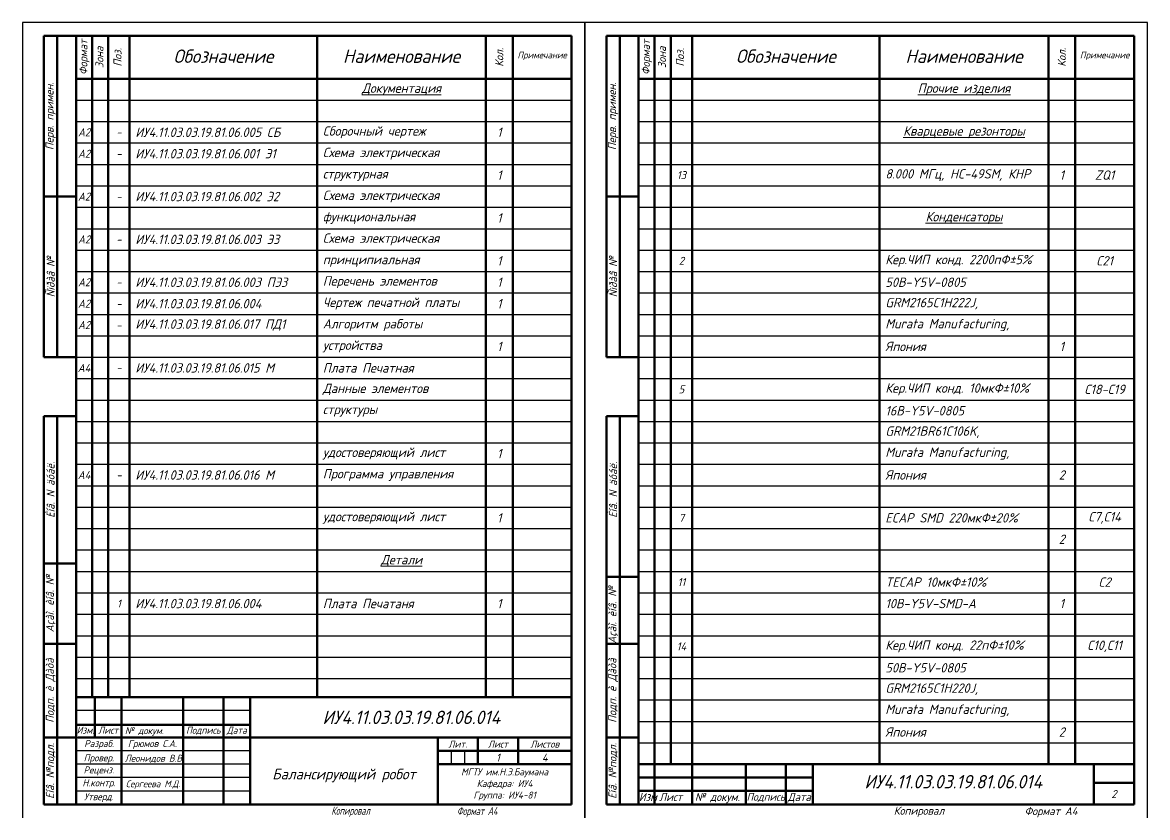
# Model space of a CAD drawing. Header units: inches. Extents: x -14 to 5184, y -66 to 1689.
# Drawn here: x 871.3 to 1291.3, y 651.2 to 948.1 of the extents above; entities that cross this region are included whole.
import ezdxf

# ---------------------------------------------------------------- set-up
doc = ezdxf.new("R2010")
doc.units = ezdxf.units.IN
doc.header["$MEASUREMENT"] = 0
for name, color, linetype, lineweight in [('Видимые тонкие (ГОСТ)', 7, 'Continuous', 25), ('Видимый контур (ГОСТ)', 7, 'Continuous', 50), ('Текст', 7, 'Continuous', 15)]:
    doc.layers.add(name, color=color, linetype=linetype, lineweight=lineweight)
doc.styles.get("Standard").update_dxf_attribs({"font": 'gost_b.ttf', "oblique": 15})
doc.styles.add('Standart 3.0', font='gost_b.ttf', dxfattribs={"oblique": 15, "height": 3})
doc.styles.add('стиль1', font='GOST_A.TTF', dxfattribs={"width": 0.75, "oblique": 15, "height": 3.5})

msp = doc.modelspace()

# ---------------------------------------------------------------- linework, layer by layer
at = {"layer": 'Видимые тонкие (ГОСТ)', "transparency": 33554684}
for p, q in [((1081.2779, 948.0861), (871.2779, 948.0861)), ((871.2779, 948.0861), (871.2779, 651.0861)), ((1081.2779, 651.0861), (1081.2779, 948.0861)), ((1291.2779, 948.0861), (1081.2779, 948.0861)), ((1081.2779, 948.0861), (1081.2779, 651.0861)), ((1291.2779, 651.0861), (1291.2779, 948.0861)), ((891.2779, 919.0861), (1076.2779, 919.0861)), ((1101.2779, 919.0861), (1286.2779, 919.0861)), ((891.2779, 911.0861), (1076.2779, 911.0861)), ((1101.2779, 911.0861), (1286.2779, 911.0861)), ((891.2779, 903.0861), (1076.2779, 903.0861)), ((1101.2779, 903.0861), (1286.2779, 903.0861)), ((891.2779, 895.0861), (1076.2779, 895.0861)), ((1101.2779, 895.0861), (1286.2779, 895.0861)), ((891.2779, 887.0861), (1076.2779, 887.0861)), ((1101.2779, 887.0861), (1286.2779, 887.0861)), ((891.2779, 879.0861), (1076.2779, 879.0861)), ((1101.2779, 879.0861), (1286.2779, 879.0861)), ((891.2779, 871.0861), (1076.2779, 871.0861)), ((1101.2779, 871.0861), (1286.2779, 871.0861)), ((891.2779, 863.0861), (1076.2779, 863.0861)), ((1101.2779, 863.0861), (1286.2779, 863.0861)), ((891.2779, 855.0861), (1076.2779, 855.0861)), ((1101.2779, 855.0861), (1286.2779, 855.0861)), ((891.2779, 847.0861), (1076.2779, 847.0861)), ((1101.2779, 847.0861), (1286.2779, 847.0861)), ((891.2779, 839.0861), (1076.2779, 839.0861)), ((1101.2779, 839.0861), (1286.2779, 839.0861)), ((891.2779, 831.0861), (1076.2779, 831.0861)), ((1101.2779, 831.0861), (1286.2779, 831.0861)), ((891.2779, 823.0861), (1076.2779, 823.0861)), ((1101.2779, 823.0861), (1286.2779, 823.0861)), ((891.2779, 815.0861), (1076.2779, 815.0861)), ((1101.2779, 815.0861), (1286.2779, 815.0861)), ((891.2779, 807.0861), (1076.2779, 807.0861)), ((1101.2779, 807.0861), (1286.2779, 807.0861)), ((891.2779, 799.0861), (1076.2779, 799.0861)), ((1101.2779, 799.0861), (1286.2779, 799.0861)), ((891.2779, 791.0861), (1076.2779, 791.0861)), ((1101.2779, 791.0861), (1286.2779, 791.0861)), ((891.2779, 783.0861), (1076.2779, 783.0861)), ((1101.2779, 783.0861), (1286.2779, 783.0861)), ((891.2779, 775.0861), (1076.2779, 775.0861)), ((1101.2779, 775.0861), (1286.2779, 775.0861)), ((891.2779, 767.0861), (1076.2779, 767.0861)), ((1101.2779, 767.0861), (1286.2779, 767.0861)), ((891.2779, 759.0861), (1076.2779, 759.0861)), ((1101.2779, 759.0861), (1286.2779, 759.0861)), ((891.2779, 751.0861), (1076.2779, 751.0861)), ((1101.2779, 751.0861), (1286.2779, 751.0861)), ((891.2779, 743.0861), (1076.2779, 743.0861)), ((1101.2779, 743.0861), (1286.2779, 743.0861)), ((891.2779, 735.0861), (1076.2779, 735.0861)), ((1101.2779, 735.0861), (1286.2779, 735.0861)), ((891.2779, 727.0861), (1076.2779, 727.0861)), ((1101.2779, 727.0861), (1286.2779, 727.0861)), ((891.2779, 719.0861), (1076.2779, 719.0861)), ((1101.2779, 719.0861), (1286.2779, 719.0861)), ((891.2779, 711.0861), (1076.2779, 711.0861)), ((1101.2779, 711.0861), (1286.2779, 711.0861)), ((891.2779, 703.0861), (1076.2779, 703.0861)), ((1101.2779, 703.0861), (1286.2779, 703.0861)), ((956.2779, 696.0861), (891.2779, 696.0861)), ((1101.2779, 695.0861), (1286.2779, 695.0861)), ((956.2779, 691.0861), (891.2779, 691.0861)), ((1101.2779, 687.0861), (1286.2779, 687.0861)), ((891.2779, 681.0861), (956.2779, 681.0861)), ((1101.2779, 679.0861), (1286.2779, 679.0861)), ((956.2779, 676.0861), (891.2779, 676.0861)), ((1031.2779, 676.0861), (1031.2779, 671.0861)), ((1036.2779, 676.0861), (1036.2779, 671.0861)), ((956.2779, 671.0861), (891.2779, 671.0861)), ((1101.2779, 671.0861), (1286.2779, 671.0861)), ((956.2779, 666.0861), (891.2779, 666.0861)), ((891.2779, 661.0861), (956.2779, 661.0861))]:
    msp.add_line(p, q, dxfattribs=at)
at = {"layer": 'Видимый контур (ГОСТ)', "transparency": 33554684}
for p, q in [((879.2779, 943.0861), (879.2779, 823.0861)), ((884.2779, 823.0861), (884.2779, 943.0861)), ((1076.2779, 943.0861), (891.2779, 943.0861)), ((891.2779, 656.0861), (891.2779, 943.0861)), ((891.2779, 696.0861), (891.2779, 943.0861)), ((897.2779, 943.0861), (897.2779, 696.0861)), ((903.2779, 943.0861), (903.2779, 696.0861)), ((911.2779, 943.0861), (911.2779, 696.0861)), ((981.2779, 943.0861), (981.2779, 696.0861)), ((1044.2779, 943.0861), (1044.2779, 696.0861)), ((1054.2779, 943.0861), (1054.2779, 696.0861)), ((1076.2779, 656.0861), (1076.2779, 943.0861)), ((1089.2779, 943.0861), (1089.2779, 823.0861)), ((1101.2779, 943.0861), (1089.2779, 943.0861)), ((1094.2779, 823.0861), (1094.2779, 943.0861)), ((1286.2779, 943.0861), (1101.2779, 943.0861)), ((1101.2779, 943.0861), (1101.2779, 656.0861)), ((1101.2779, 696.0861), (1101.2779, 943.0861)), ((1286.2779, 943.0861), (1101.2779, 943.0861)), ((1107.2779, 943.0861), (1107.2779, 656.0861)), ((1113.2779, 943.0861), (1113.2779, 671.0861)), ((1121.2779, 943.0861), (1121.2779, 656.0861)), ((1191.2779, 943.0861), (1191.2779, 671.0861)), ((1254.2779, 943.0861), (1254.2779, 671.0861)), ((1264.2779, 943.0861), (1264.2779, 671.0861)), ((1286.2779, 656.0861), (1286.2779, 943.0861)), ((1076.2779, 927.0861), (891.2779, 927.0861)), ((1286.2779, 927.0861), (1101.2779, 927.0861)), ((891.2779, 883.0861), (879.2779, 883.0861)), ((1101.2779, 883.0861), (1089.2779, 883.0861)), ((891.2779, 823.0861), (879.2779, 823.0861)), ((1101.2779, 823.0861), (1089.2779, 823.0861)), ((879.2779, 656.0861), (879.2779, 801.0861)), ((879.2779, 801.0861), (891.2779, 801.0861)), ((884.2779, 656.0861), (884.2779, 801.0861)), ((1089.2779, 656.0861), (1089.2779, 801.0861)), ((1089.2779, 801.0861), (1101.2779, 801.0861)), ((1094.2779, 656.0861), (1094.2779, 801.0861)), ((891.2779, 746.0861), (879.2779, 746.0861)), ((1101.2779, 741.0861), (1089.2779, 741.0861)), ((891.2779, 716.0861), (879.2779, 716.0861)), ((1101.2779, 716.0861), (1089.2779, 716.0861)), ((1101.2779, 711.0861), (1101.2779, 656.0861)), ((1076.2779, 696.0861), (891.2779, 696.0861)), ((891.2779, 656.0861), (891.2779, 696.0861)), ((898.2779, 681.0861), (898.2779, 696.0861)), ((908.2779, 696.0861), (908.2779, 656.0861)), ((931.2779, 656.0861), (931.2779, 696.0861)), ((946.2779, 696.0861), (946.2779, 656.0861)), ((956.2779, 696.0861), (956.2779, 656.0861)), ((1101.2779, 656.0861), (1101.2779, 696.0861)), ((956.2779, 685.8217), (891.2779, 685.8217)), ((891.2779, 681.0861), (879.2779, 681.0861)), ((956.8878, 681.0861), (891.8878, 681.0861)), ((956.2779, 681.0861), (1076.2779, 681.0861)), ((1026.2779, 681.0861), (1026.2779, 656.0861)), ((1076.2779, 681.0861), (1026.2779, 681.0861)), ((1031.2779, 681.0861), (1031.2779, 681.0793)), ((1036.2779, 681.0861), (1036.2779, 681.0793)), ((1041.2779, 681.0861), (1041.2779, 671.0861)), ((1056.2779, 681.0861), (1056.2779, 671.0861)), ((1101.2779, 681.0861), (1089.2779, 681.0861)), ((1076.2779, 676.0861), (1026.2779, 676.0861)), ((1076.2779, 671.0861), (1026.2779, 671.0861)), ((1166.2779, 671.0861), (1101.2779, 671.0861)), ((1141.2779, 656.0861), (1141.2779, 671.0861)), ((1156.2779, 671.0861), (1156.2779, 656.0861)), ((1166.2779, 671.0861), (1166.2779, 656.0861)), ((1166.2779, 671.0861), (1286.2779, 671.0861)), ((1271.2779, 671.0861), (1271.2779, 656.0861)), ((1166.2779, 666.0861), (1101.2779, 666.0861)), ((1286.2779, 664.0861), (1271.2779, 664.0861)), ((1101.2779, 661.0861), (1166.2779, 661.0861)), ((879.2779, 656.0861), (1076.2779, 656.0861)), ((1089.2779, 656.0861), (1286.2779, 656.0861))]:
    msp.add_line(p, q, dxfattribs=at)
at = {"layer": 'Видимый контур (ГОСТ)', "ltscale": 0.5}
for p, q in [((879.2779, 943.0861), (891.2779, 943.0861)), ((1044.2779, 927.0861), (1054.2779, 927.0861)), ((879.2779, 656.0861), (891.2779, 656.0861))]:
    msp.add_line(p, q, dxfattribs=at)

# ---------------------------------------------------------------- texts
at = {"layer": 'Текст', "color": 0, "transparency": 33554684, "char_height": 3, "rotation": 90, "style": 'Standart 3.0'}
for s, width, heights, insert, attachment_point in [('\\pxqc;{\\fGOST type B|b0|i0|c204|p0;Формат}', 16, [0], (892.4897, 927.0861), 1), ('\\pxqc;{\\fGOST type B|b0|i0|c204|p0;Формат}', 16, [0], (1102.4897, 927.0861), 1), ('\\pxqc;{\\fGOST type B|b0|i0|c204|p0;Зона}', 16, [0], (898.4897, 927.0861), 1), ('\\pxqc;{\\fGOST type B|b0|i0|c204|p0;Поз.}', 16, [0], (905.261, 927.0861), 1), ('\\pxqc;{\\fGOST type B|b0|i0|c204|p0;Кол.}', 16, [0], (1049.2779, 927.0861), 4), ('\\pxqc;{\\fGOST type B|b0|i0|c204|p0;Зона}', 16, [0], (1108.4897, 927.0861), 1), ('\\pxqc;{\\fGOST type B|b0|i0|c204|p0;Поз.}', 16, [0], (1115.261, 927.0861), 1), ('\\pxqc;{\\fGOST type B|b0|i0|c204|p0;Кол.}', 16, [0], (1259.2779, 927.0861), 4), ('\\pxqc;{\\fGOST type B|b0|i0|c204|p0;Перв. примен.}', 60, [0], (881.7779, 883.0861), 4), ('\\pxqc;{\\fGOST type B|b0|i0|c204|p0;Перв. примен.}', 60, [0], (1091.7779, 883.0861), 4), ('\\pxqc;{\\fGOST type B|b0|i0|c204|p0;Ñïðàâ №}', 60, [4.4758], (881.7779, 823.0861), 4), ('\\pxqc;{\\fGOST type B|b0|i0|c204|p0;Ñïðàâ №}', 60, [4.4758], (1091.7779, 823.0861), 4), ('\\pxqc;{\\fGOST type B|b0|i0|c204|p0;Èíâ. }N {\\fGOST type B|b0|i0|c204|p0;äóáë.}', 55, [3.9038], (881.7541, 746.0861), 4), ('\\pxqc;{\\fGOST type B|b0|i0|c204|p0;Èíâ. }N {\\fGOST type B|b0|i0|c204|p0;äóáë.}', 55, [3.9038], (1091.7541, 746.0861), 4), ('\\pxqc;{\\fGOST type B|b0|i0|c204|p0;Âçàì. èíâ. №}', 30, [6.2803], (881.7779, 716.0861), 4), ('{\\fGOST type B|b0|i0|c204|p0;Âçàì. èíâ. №}', 30, [6.2803], (1091.7779, 716.0861), 4), ('\\pxqc;{\\fGOST type B|b0|i0|c204|p0;Подп. è Дàòà}', 35, [0], (881.7779, 681.0861), 4), ('\\pxqc;{\\fGOST type B|b0|i0|c204|p0;Подп. è Дàòà}', 35, [0], (1091.7779, 681.0861), 4), ('\\pxqc;{\\fGOST type B|b0|i0|c204|p0;Èíâ. №подл.}', 25, [0], (881.7779, 656.0861), 4), ('\\pxqc;{\\fGOST type B|b0|i0|c204|p0;Èíâ. №подл.}', 25, [0], (1091.7779, 656.0861), 4)]:
    msp.add_mtext_dynamic_manual_height_columns(s, width=width, gutter_width=17.5, heights=heights, dxfattribs=dict(at, insert=insert, attachment_point=attachment_point))
at = {"layer": 'Текст', "color": 0, "transparency": 33554684}
for s, width, gutter_width, heights, insert, char_height, attachment_point, style in [('\\pxqc;{\\fGOST type B|b0|i0|c204|p0;Обозначение}', 70, 20, [0], (911.2779, 938.0014), 5, 1, 'Standart 3.0'), ('\\pxqc;{\\fGOST type B|b0|i0|c204|p0;Наименование}', 63, 20, [0], (981.2779, 938.0014), 5, 1, 'Standart 3.0'), ('\\pxqc;{\\fGOST type B|b0|i0|c204|p0;Примечание}', 22, 20, [0], (1054.2779, 937.1874), 2.5, 1, 'Standart 3.0'), ('\\pxqc;{\\fGOST type B|b0|i0|c204|p0;Обозначение}', 70, 20, [0], (1121.2779, 938.0014), 5, 1, 'Standart 3.0'), ('\\pxqc;{\\fGOST type B|b0|i0|c204|p0;Наименование}', 63, 20, [0], (1191.2779, 938.0014), 5, 1, 'Standart 3.0'), ('\\pxqc;{\\fGOST type B|b0|i0|c204|p0;Примечание}', 22, 20, [0], (1264.2779, 937.1874), 2.5, 1, 'Standart 3.0'), ('\\pxqc;A2', 6, 8, [6.5], (891.2779, 907.0861), 3, 4, 'Standart 3.0'), ('\\pxqc;-', 8, 8, [6.5], (903.2779, 907.0861), 3, 4, 'Standart 3.0'), ('\\pxqc;A2', 6, 8, [6.5], (891.2779, 899.0861), 3, 4, 'Standart 3.0'), ('\\pxqc;-', 8, 8, [6.5], (903.2779, 899.0861), 3, 4, 'Standart 3.0'), ('\\pxqc;{\\fGOST type B|b0|i0|c204|p0;13}', 8, 8, [6.5], (1113.2779, 891.0861), 3, 4, 'Standart 3.0'), ('\\pxqc;A2', 6, 8, [6.5], (891.2779, 883.0861), 3, 4, 'Standart 3.0'), ('\\pxqc;-', 8, 8, [6.5], (903.2779, 883.0861), 3, 4, 'Standart 3.0'), ('\\pxqc;A2', 6, 8, [6.5], (891.2779, 867.0861), 3, 4, 'Standart 3.0'), ('\\pxqc;-', 8, 8, [6.5], (903.2779, 867.0861), 3, 4, 'Standart 3.0'), ('\\pxql;{\\fGOST type B|b0|i0|c204|p0; Кер.ЧИП конд. 2200пФ±5}%', 110, 8, [6.5], (1191.2779, 859.0861), 3.5, 4, 'Standart 3.0'), ('\\pxqc;{\\fGOST type B|b0|i0|c204|p0;2}', 8, 8, [6.5], (1113.2779, 859.0861), 3, 4, 'Standart 3.0'), ('\\pxql;{\\fGOST type B|b0|i0|c204|p0; 50В}-Y5V-{\\fGOST type B|b0|i0|c204|p0;0805 }', 110, 8, [6.5], (1191.2779, 851.0861), 3.5, 4, 'Standart 3.0'), ('\\pxqc;A2', 6, 8, [6.5], (891.2779, 851.0861), 3, 4, 'Standart 3.0'), ('\\pxqc;-', 8, 8, [6.5], (903.2779, 851.0861), 3, 4, 'Standart 3.0'), ('\\pxqc;A2', 6, 8, [6.5], (891.2779, 843.0861), 3, 4, 'Standart 3.0'), ('\\pxql;{\\fGOST type B|b0|i0|c204|p0; GRM2165C1H222J,}', 62.378008, 8, [6.5], (1191.2779, 843.0861), 3.5, 4, 'Standart 3.0'), ('\\pxqc;-', 8, 8, [6.5], (903.2779, 843.0861), 3, 4, 'Standart 3.0'), ('\\pxqc;A2', 6, 8, [6.5], (891.2779, 835.0861), 3, 4, 'Standart 3.0'), ('\\pxql;{\\fGOST type B|b0|i0|c204|p0; }Murata Manufacturing{\\fGOST type B|b0|i0|c204|p0;, }', 62.773585, 8, [7.6864], (1191.2779, 835.0861), 3.5, 4, 'Standart 3.0'), ('\\pxqc;-', 8, 8, [6.5], (903.2779, 835.0861), 3, 4, 'Standart 3.0'), ('\\pxql;{\\fGOST type B|b0|i0|c204|p0; Япония}', 62.773585, 8, [7.6864], (1191.2779, 827.0861), 3.5, 4, 'Standart 3.0'), ('\\pxqc;{\\fGOST type B|b0|i0|c204|p0;А4}', 6, 8, [6.5], (891.2779, 819.0861), 3, 4, 'Standart 3.0'), ('\\pxqc;-', 8, 8, [6.5], (903.2779, 819.0861), 3, 4, 'Standart 3.0'), ('\\pxqc;{\\fGOST type B|b0|i0|c204|p0;5}', 8, 8, [6.5], (1113.2779, 811.0861), 3, 4, 'Standart 3.0'), ('\\pxql;{\\fGOST type B|b0|i0|c204|p0; Кер.ЧИП конд. 10мкФ±10}%', 110, 8, [6.5], (1191.2779, 811.0861), 3.5, 4, 'Standart 3.0'), ('\\pxql;{\\fGOST type B|b0|i0|c204|p0; 16В}-Y5V-{\\fGOST type B|b0|i0|c204|p0;0805 }', 110, 8, [6.5], (1191.2779, 803.0861), 3.5, 4, 'Standart 3.0'), ('\\pxql;{\\fGOST type B|b0|i0|c204|p0; GRM21BR61C106K,}', 62.378008, 8, [6.5], (1191.2779, 795.0861), 3.5, 4, 'Standart 3.0'), ('\\pxql;{\\fGOST type B|b0|i0|c204|p0; }Murata Manufacturing{\\fGOST type B|b0|i0|c204|p0;, }', 62.773585, 8, [7.6864], (1191.2779, 787.0861), 3.5, 4, 'Standart 3.0'), ('\\pxqc;{\\fGOST type B|b0|i0|c204|p0;А4}', 6, 8, [6.5], (891.2779, 779.0861), 3, 4, 'Standart 3.0'), ('\\pxqc;-', 8, 8, [6.5], (903.2779, 779.0861), 3, 4, 'Standart 3.0'), ('\\pxql;{\\fGOST type B|b0|i0|c204|p0; Япония}', 62.773585, 8, [7.6864], (1191.2779, 779.0861), 3.5, 4, 'Standart 3.0'), ('\\pxqc;{\\fGOST type B|b0|i0|c204|p0;7}', 8, 8, [6.5], (1113.2779, 763.0861), 3, 4, 'Standart 3.0'), ('\\pxql; ECAP SMD 220{\\fGOST type B|b0|i0|c204|p0;мкФ}±20%', 63.081851, 8, [6.5], (1191.2779, 763.0861), 3.5, 4, 'Standart 3.0'), ('\\pxqc;{\\fGOST type B|b0|i0|c204|p0;11}', 8, 8, [6.5], (1113.2779, 739.0861), 3, 4, 'Standart 3.0'), ('{\\fGOST type B|b0|i0|c204|p0; }TECAP{\\fGOST type B|b0|i0|c204|p0; 10мкФ}±{\\fGOST type B|b0|i0|c204|p0;10}%', 110, 8, [6.5], (1191.2779, 739.0861), 3.5, 4, 'Standart 3.0'), ('\\pxqc;{\\fGOST type B|b0|i0|c204|p0;1}', 8, 8, [6.5], (903.2779, 731.0861), 3, 4, 'Standart 3.0'), ('\\pxql;{\\fGOST type B|b0|i0|c204|p0; }10{\\fGOST type B|b0|i0|c204|p0;В}-Y5V-SMD-{\\fGOST type B|b0|i0|c204|p0;А}', 63, 8, [6.5], (1191.2779, 731.0861), 3.5, 4, 'Standart 3.0'), ('\\pxqc;{\\fGOST type B|b0|i0|c204|p0;14}', 8, 8, [6.5], (1113.2779, 715.0861), 3, 4, 'Standart 3.0'), ('\\pxql;{\\fGOST type B|b0|i0|c204|p0; Кер.ЧИП конд. 22пФ±10}%', 110, 8, [6.5], (1191.2779, 715.0861), 3.5, 4, 'Standart 3.0'), ('\\pxql;{\\fGOST type B|b0|i0|c204|p0; 50В}-Y5V-{\\fGOST type B|b0|i0|c204|p0;0805 }', 110, 8, [6.5], (1191.2779, 707.0861), 3.5, 4, 'Standart 3.0'), ('\\pxql;{\\fGOST type B|b0|i0|c204|p0; GRM2165C1H220J,}', 62.378008, 8, [6.5], (1191.2779, 699.0861), 3.5, 4, 'Standart 3.0'), ('\\pxql;{\\fGOST type B|b0|i0|c204|p0; }Murata Manufacturing{\\fGOST type B|b0|i0|c204|p0;, }', 62.773585, 8, [7.6864], (1191.2779, 691.0861), 3.5, 4, 'Standart 3.0'), ('\\pxql;{\\fGOST type B|b0|i0|c204|p0; Япония}', 62.773585, 8, [7.6864], (1191.2779, 683.0861), 3.5, 4, 'Standart 3.0'), ('\\pxqc;1', 15, 17.5, [0], (1041.2779, 675.0793), 3, 1, 'Standart 3.0'), ('\\pxqc;{\\fGOST type B|b0|i0|c204|p0;4}', 20, 17.5, [0], (1056.2779, 675.0793), 3, 1, 'Standart 3.0'), ('\\pxqc;{\\fGOST type B|b0|i0|c204|p0;Изм}', 7, 17.5, [0], (1101.2779, 660.3437), 3, 1, 'Standart 3.0'), ('\\pxqc;{\\fGOST type B|b0|i0|c204|p0;Лист}', 10, 17.5, [0], (1108.2779, 660.3437), 3, 1, 'Standart 3.0'), ('\\pxqc;{\\fGOST type B|b0|i0|c204|p0; № докум.}', 23, 17.5, [0], (1118.2779, 660.3437), 3, 1, 'Standart 3.0'), ('\\pxqc;{\\fGOST type B|b0|i0|c204|p0;Подпись}', 15, 17.5, [0], (1141.2779, 660.3437), 2.9, 1, 'Standart 3.0'), ('\\pxqc;{\\fGOST type B|b0|i0|c204|p0;Дата}', 10, 17.5, [0], (1156.2779, 660.3437), 3, 1, 'Standart 3.0'), ('\\pxqc;2', 15, 17.5, [0], (1271.2779, 661.4638), 3, 1, 'Standart 3.0'), ('{\\fGOST type A|b0|i0|c204|p2;Копировал}', 17, 17.5, [0], (986.5492, 655.2115), 3, 1, 'стиль1'), ('{\\fGOST type B|b0|i0|c204|p0;Копировал}', 17, 17.5, [0], (1196.5492, 655.2115), 3, 1, 'Standart 3.0'), ('\\pxqc;{\\fGOST type A|b0|i0|c204|p2;Формат А4}', 20, 17.5, [0], (1030.9988, 655.0793), 3, 1, 'стиль1'), ('\\pxqc;{\\fGOST type B|b0|i0|c204|p0;Формат А4}', 28.562508, 17.5, [8], (1240.9988, 655.0793), 3, 1, 'Standart 3.0')]:
    msp.add_mtext_dynamic_manual_height_columns(s, width=width, gutter_width=gutter_width, heights=heights, dxfattribs=dict(at, insert=insert, char_height=char_height, attachment_point=attachment_point, style=style))
for s, width, gutter_width, heights, insert, char_height, attachment_point in [('\\pxqc;{\\fGOST type B|b0|i0|c204|p0;\\LДокументация}', 63, 8, [6.5], (981.2779, 923.0861), 3.5, 4), ('\\pxqc;{\\fGOST type B|b0|i0|c204|p0;\\LПрочие изделия}', 63, 8, [6.5], (1191.2779, 923.0861), 3.5, 4), (' {\\fGOST type B|b0|i0|c204|p0;ИУ4.11.03.03.19.81.06.005 СБ}', 69.549191, 8, [6.5], (911.2779, 907.0861), 3.5, 4), ('\\pxql;{\\fGOST type B|b0|i0|c204|p0; Сборочный чертеж}', 63, 8, [6.5], (981.2779, 907.0861), 3.5, 4), ('\\pxqc;1', 10, 8, [6.5], (1044.2779, 907.0861), 3.5, 4), ('\\pxqc;{\\fGOST type B|b0|i0|c204|p0;\\LКварцевые резонторы}', 63, 8, [6.5], (1191.2779, 907.0861), 3.5, 4), (' {\\fGOST type B|b0|i0|c204|p0;ИУ4.11.03.03.19.81.06.001 Э1}', 69.549191, 8, [6.5], (911.2779, 899.0861), 3.5, 4), ('\\pxql;{\\fGOST type B|b0|i0|c204|p0; Схема электрическая }', 63, 8, [6.5], (981.2779, 899.0861), 3.5, 4), ('\\pxql;{\\fGOST type B|b0|i0|c204|p0; структурная}', 63, 8, [6.5], (981.2779, 891.0861), 3.5, 4), ('\\pxqc;1', 10, 8, [6.5], (1044.2779, 891.0861), 3.5, 4), ('\\pxql;{\\fGOST type B|b0|i0|c204|p0; 8.000 МГц, }HC-49SM{\\fGOST type B|b0|i0|c204|p0;, КНР}', 110, 8, [6.5], (1191.2779, 891.0861), 3.5, 4), ('\\pxqc;1', 10, 8, [6.5], (1254.2779, 891.0861), 3.5, 4), ('\\pxqc;ZQ1', 22, 8, [0], (1264.2779, 891.0861), 3.5, 4), (' {\\fGOST type B|b0|i0|c204|p0;ИУ4.11.03.03.19.81.06.002 Э2}', 69.549191, 8, [6.5], (911.2779, 883.0861), 3.5, 4), ('\\pxql;{\\fGOST type B|b0|i0|c204|p0; Схема электрическая }', 63, 8, [6.5], (981.2779, 883.0861), 3.5, 4), ('\\pxql;{\\fGOST type B|b0|i0|c204|p0; функциональная}', 63, 8, [6.5], (981.2779, 875.0861), 3.5, 4), ('\\pxqc;1', 10, 8, [6.5], (1044.2779, 875.0861), 3.5, 4), ('\\pxqc;{\\fGOST type B|b0|i0|c204|p0;\\LКонденсаторы}', 63, 8, [6.5], (1191.2779, 875.0861), 3.5, 4), (' {\\fGOST type B|b0|i0|c204|p0;ИУ4.11.03.03.19.81.06.003 Э3}', 69.549191, 8, [6.5], (911.2779, 867.0861), 3.5, 4), ('\\pxql;{\\fGOST type B|b0|i0|c204|p0; Схема электрическая }', 63, 8, [6.5], (981.2779, 867.0861), 3.5, 4), ('\\pxql;{\\fGOST type B|b0|i0|c204|p0; принципиальная}', 63, 8, [6.5], (981.2779, 859.0861), 3.5, 4), ('\\pxqc;1', 10, 8, [6.5], (1044.2779, 859.0861), 3.5, 4), ('\\pxqc;{\\fGOST type B|b0|i0|c204|p0;С21}', 22, 8, [0], (1264.2779, 859.0861), 3.5, 4), (' {\\fGOST type B|b0|i0|c204|p0;ИУ4.11.03.03.19.81.06.003 ПЭ3}', 69.549191, 8, [6.5], (911.2779, 851.0861), 3.5, 4), ('\\pxql,t13;{\\fGOST type B|b0|i0|c204|p0; Перечень элементов}', 63, 8, [6.5], (981.2779, 851.0861), 3.5, 4), ('\\pxqc;1', 10, 8, [6.5], (1044.2779, 851.0861), 3.5, 4), (' {\\fGOST type B|b0|i0|c204|p0;ИУ4.11.03.03.19.81.06.004}', 69.549191, 8, [6.5], (911.2779, 843.0861), 3.5, 4), ('\\pxql;{\\fGOST type B|b0|i0|c204|p0; Чертеж печатной платы}', 63, 8, [6.5], (981.2779, 843.0861), 3.5, 4), ('\\pxqc;1', 10, 8, [6.5], (1044.2779, 843.0861), 3.5, 4), (' {\\fGOST type B|b0|i0|c204|p0;ИУ4.11.03.03.19.81.06.017 ПД1}', 69.549191, 8, [6.5], (911.2779, 835.0861), 3.5, 4), ('\\pxql;{\\fGOST type B|b0|i0|c204|p0; Алгоритм работы}', 63, 8, [6.5], (981.2779, 835.0861), 3.5, 4), ('\\pxql;{\\fGOST type B|b0|i0|c204|p0; устройства}', 63, 8, [6.5], (981.2779, 827.0861), 3.5, 4), ('\\pxqc;1', 10, 8, [6.5], (1044.2779, 827.0861), 3.5, 4), ('\\pxqc;{\\fGOST type B|b0|i0|c204|p0;1}', 10, 8, [6.5], (1254.2779, 827.0861), 3.5, 4), (' {\\fGOST type B|b0|i0|c204|p0;ИУ4.11.03.03.19.81.06.015 }M', 69.549191, 8, [6.5], (911.2779, 819.0861), 3.5, 4), ('\\pxql; {\\fGOST type B|b0|i0|c204|p0;Плата Печатная}', 63, 8, [6.5], (981.2779, 819.0861), 3.5, 4), ('\\pxql;{\\fGOST type B|b0|i0|c204|p0; Данные элементов}   ', 63, 8, [6.5], (981.2779, 811.0861), 3.5, 4), ('\\pxqc;{\\fGOST type B|b0|i0|c204|p0;С18-С19}', 22, 8, [0], (1264.2779, 811.0861), 3.5, 4), ('\\pxql;{\\fGOST type B|b0|i0|c204|p0; структуры}', 63, 8, [6.5], (981.2779, 803.0861), 3.5, 4), ('\\pxql; {\\fGOST type B|b0|i0|c204|p0;удостоверяющий лист}', 63, 8, [6.5], (981.2779, 787.0861), 3.5, 4), ('\\pxqc;1', 10, 8, [6.5], (1044.2779, 787.0861), 3.5, 4), ('\\pxql; {\\fGOST type B|b0|i0|c204|p0;Программа управления }', 63, 8, [6.5], (981.2779, 779.0861), 3.5, 4), (' {\\fGOST type B|b0|i0|c204|p0;ИУ4.11.03.03.19.81.06.016} M', 69.549191, 8, [6.5], (911.2779, 779.0861), 3.5, 4), ('\\pxqc;{\\fGOST type B|b0|i0|c204|p0;2}', 10, 8, [6.5], (1254.2779, 779.0861), 3.5, 4), ('\\pxql; {\\fGOST type B|b0|i0|c204|p0;удостоверяющий лист}', 63, 8, [6.5], (981.2779, 763.0861), 3.5, 4), ('\\pxqc;1', 10, 8, [6.5], (1044.2779, 763.0861), 3.5, 4), ('\\pxqc;{\\fGOST type B|b0|i0|c204|p0;С7,С14}', 22, 8, [0], (1264.2779, 763.0861), 3.5, 4), ('\\pxqc;{\\fGOST type B|b0|i0|c204|p0;2}', 10, 8, [6.5], (1254.2779, 755.0861), 3.5, 4), ('\\pxqc;{\\fGOST type B|b0|i0|c204|p0;\\LДетали}', 63, 8, [6.5], (981.2779, 747.0861), 3.5, 4), ('\\pxqc;{\\fGOST type B|b0|i0|c204|p0;С2}', 22, 8, [0], (1264.2779, 739.0861), 3.5, 4), (' {\\fGOST type B|b0|i0|c204|p0;ИУ4.11.03.03.19.81.06.004}', 69.549191, 8, [6.5], (911.2779, 731.0861), 3.5, 4), ('\\pxql;{\\fGOST type B|b0|i0|c204|p0; Плата Печатаня}', 63, 8, [6.5], (981.2779, 731.0861), 3.5, 4), ('\\pxqc;1', 10, 8, [6.5], (1044.2779, 731.0861), 3.5, 4), ('\\pxqc;{\\fGOST type B|b0|i0|c204|p0;1}', 10, 8, [6.5], (1254.2779, 731.0861), 3.5, 4), ('\\pxqc;{\\fGOST type B|b0|i0|c204|p0;С10,С11}', 22, 8, [0], (1264.2779, 715.0861), 3.5, 4), ('\\pxqc;{\\fGOST type B|b0|i0|c204|p0;ИУ4.11.03.03.19.81.06.014}', 120, 12.5, [0], (1016.4437, 691.078), 5, 2), ('\\pxqc;{\\fGOST type B|b0|i0|c204|p0;Изм.}', 7, 17.5, [0], (891.2779, 685.0793), 2.6, 1), ('\\pxqc;{\\fGOST type B|b0|i0|c204|p0;Лист}', 10, 17.5, [0], (898.2779, 685.0793), 2.6, 1), ('\\pxi-3,l3.32143,ql,t3.32143;{\\fGOST type B|b0|i0|c204|p0;№ докум\\fGOST type A|b0|i0|c204|p0;.}', 17, 17.5, [0], (908.6749, 684.9386), 2.6, 1), ('\\pxqc;{\\fGOST type B|b0|i0|c204|p0;Подпись}', 15, 17.5, [0], (931.2779, 685.0793), 2.6, 1), ('\\pxqc;{\\fGOST type B|b0|i0|c204|p0;Дата}', 10, 17.5, [0], (946.2779, 685.0793), 2.6, 1), ('\\pxqc;{\\fGOST type B|b0|i0|c204|p0;2}', 10, 8, [6.5], (1254.2779, 683.0861), 3.5, 4), ('\\pxqc;{\\fGOST type B|b0|i0|c204|p0;Разраб.}', 17, 17.5, [0], (891.3717, 678.4429), 2.6, 4), ('\\pxqc;{\\fGOST type B|b0|i0|c204|p0;Грюмов С.А.}', 22.960032, 17.5, [0], (908.285, 678.4429), 2.6, 4), ('\\pxqc;{\\fGOST type B|b0|i0|c204|p0;Лит.}', 15, 17.5, [0], (1026.2779, 678.5861), 2.6, 4), ('\\pxqc;{\\fGOST type B|b0|i0|c204|p0;Лист}', 15.020201, 17.5, [0], (1041.2779, 678.5861), 2.6, 4), ('\\pxqc;{\\fGOST type B|b0|i0|c204|p0;Листов}', 20, 17.5, [0], (1056.2779, 678.5861), 2.6, 4), ('\\pxqc;{\\fGOST type B|b0|i0|c204|p0;Провер.}', 17, 17.5, [0], (891.2779, 673.0861), 2.6, 4), ('\\pxqc;{\\fGOST type B|b0|i0|c204|p0;Леонидов В.В.}', 24.465407, 17.5, [0], (908.2779, 673.0861), 2.6, 4), ('\\pxqc;{\\fGOST type B|b0|i0|c204|p0;Реценз.}', 17, 17.5, [0], (891.2779, 668.5861), 2.6, 4), ('\\pxqc;{\\fGOST type B|b0|i0|c204|p0;\\PБалансирующий робот }', 70, 12.5, [18.1686], (956.2779, 676.0861), 4, 1), ('\\pxqc;{\\fGOST type B|b0|i0|c204|p0;МГТУ им}.{\\fGOST type B|b0|i0|c204|p0;Н.Э.Баумана\\PКафедра}: {\\fGOST type B|b0|i0|c204|p0;ИУ4}\\P{\\fGOST type B|b0|i0|c204|p0;Группа}: {\\fGOST type B|b0|i0|c204|p0;ИУ4-81}', 50, 17.5, [0], (1026.2779, 669.5103), 2.6, 1), ('\\pxqc;{\\fGOST type B|b0|i0|c204|p0;Н.контр.}', 17, 17.5, [0], (891.3179, 663.7685), 2.6, 4), ('{\\fGOST type B|b0|i0|c204|p0; Сергеева М.Д.}', 25.160495, 17.5, [0], (908.3579, 664.9942), 2.5, 1), ('\\pxqc;{\\fGOST type B|b0|i0|c204|p0;ИУ4.11.03.03.19.81.06.014}', 120, 12.5, [0], (1218.7779, 664.5467), 5, 5), ('\\pxqc;{\\fGOST type B|b0|i0|c204|p0;Утверд.}', 17, 17.5, [0], (891.2779, 658.5861), 2.6, 4)]:
    msp.add_mtext_dynamic_manual_height_columns(s, width=width, gutter_width=gutter_width, heights=heights, dxfattribs=dict(at, insert=insert, char_height=char_height, attachment_point=attachment_point))

doc.saveas('drawing.dxf')
